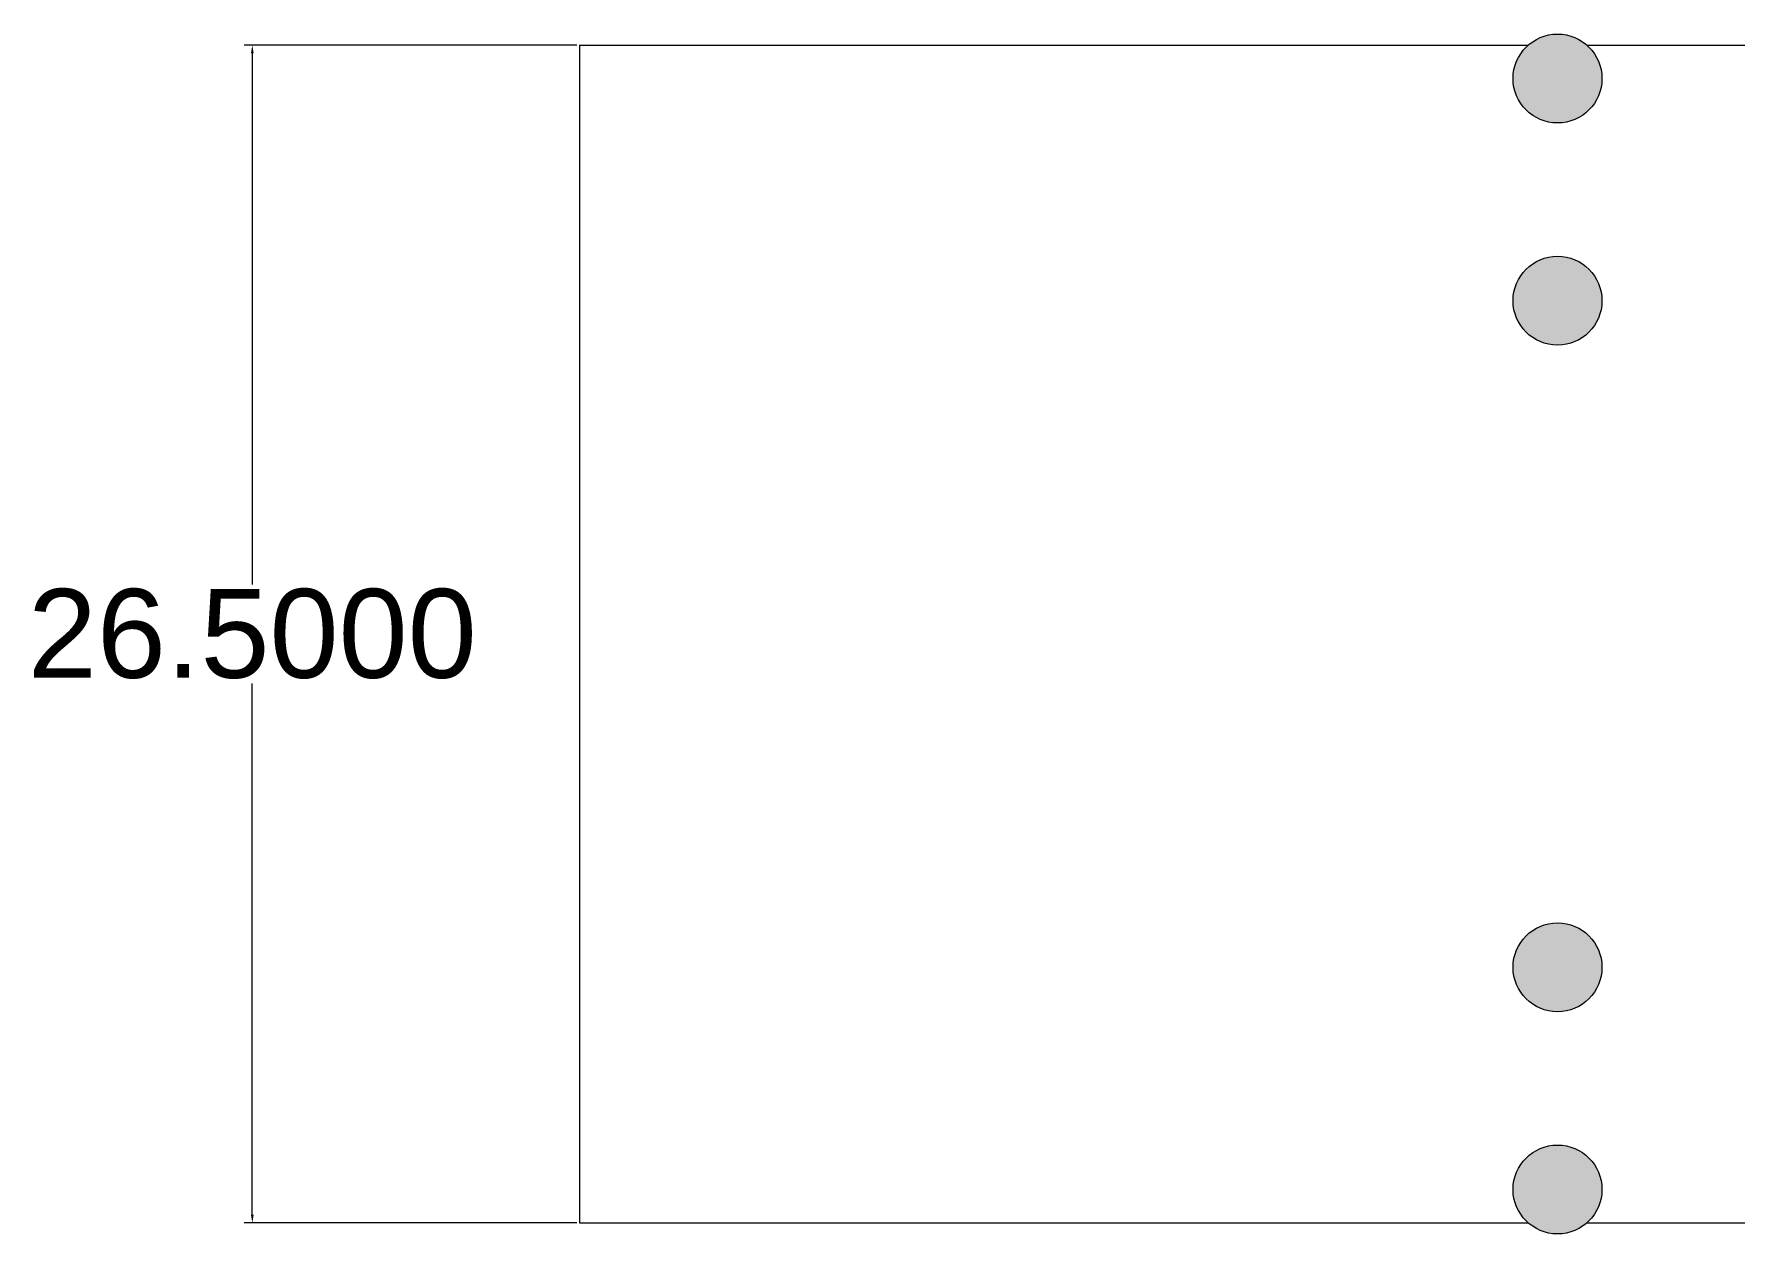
# Model space of a CAD drawing. Header units: inches. Extents: x 0 to 270, y 106 to 215.
# Drawn here: x 0.4 to 38.75, y 179.32 to 206.32 of the extents above; entities that cross this region are included whole.
import ezdxf

# ---------------------------------------------------------------- set-up
doc = ezdxf.new("R2010")
doc.units = ezdxf.units.IN
doc.header["$MEASUREMENT"] = 0
doc.styles.get("Standard").update_dxf_attribs({"font": 'arial.ttf'})
doc.dimstyles.get("Standard").update_dxf_attribs({"dimtxt": 0.18, "dimasz": 0.18, "dimexe": 0.18, "dimexo": 0.0625, "dimgap": 0.09, "dimtad": 0, "dimtih": 1, "dimtoh": 1, "dimdec": 4, "dimzin": 0, "dimdsep": 46, "dimtxsty": 'Standard', "dimcen": 0.09, "dimadec": 0, "dimazin": 0, "dimtfac": 1, "dimtdec": 4, "dimtofl": 0, "dimtmove": 0, "dimatfit": 3, "dimfxl": 1, "dimtolj": 1, "dimtzin": 0, "dimarcsym": 0})

# ---------------------------------------------------------------- blocks, each defined once
blk = doc.blocks.new('*D54')
at = {"color": 0, "lineweight": -2, "transparency": 16777216}
for p, q in [((12.61, 206.068), (5.132, 206.068)), ((5.312, 205.888), (5.312, 193.93)), ((5.312, 179.748), (5.312, 191.707)), ((12.61, 179.568), (5.132, 179.568))]:
    blk.add_line(p, q, dxfattribs=at)
at = {"color": 0, "transparency": 16777216}
for points in [[(5.282, 205.888), (5.342, 205.888), (5.312, 206.068)], [(5.282, 179.748), (5.342, 179.748), (5.312, 179.568)]]:
    blk.add_solid(points, dxfattribs=at)
at = {"layer": 'Defpoints', "color": 0, "transparency": 16777216}
for p in [(12.673, 206.068), (5.312, 179.568), (12.673, 179.568)]:
    blk.add_point(p, dxfattribs=at)
at = {"color": 0, "transparency": 16777216, "insert": (5.312, 192.818), "char_height": 0.18, "attachment_point": 5}
blk.add_mtext('\\A1;{\\H11.11111x;26.5000}', dxfattribs=at)

msp = doc.modelspace()

# ---------------------------------------------------------------- hatches: boundary and pattern name
h = msp.add_hatch()
h.set_pattern_fill('ANGLE', color=256)
h.set_pattern_definition([(0, (0, 0), (0, 0.275), [0.2, -0.075]), (90, (0, 0), (-0.275, 2e-17), [0.2, -0.075])])
h.paths.add_polyline_path([(57.67258, 206.31842), (61.67258, 206.31842), (61.67258, 206.06842), (61.67258, 205.31842), (60.34186, 205.31842), (60.34186, 195.31842), (60.59186, 194.31842), (59.09186, 194.31842), (59.34186, 195.31842), (59.34186, 205.31842), (57.67258, 205.31842), (55.67258, 205.31842), (50.37968, 205.31842, 0.19891237), (50.02613, 205.17198), (49.31902, 204.46487, 0.19891237), (49.17258, 204.11132), (49.17258, 198.81842, -0.41421356), (48.67258, 198.31842, -0.41421356), (48.17258, 198.81842), (48.17258, 204.11132, 0.19891237), (48.02613, 204.46487), (47.31902, 205.17198, 0.19891237), (46.96547, 205.31842), (41.67258, 205.31842, -1), (39.67258, 205.31842), (39.67258, 206.06842), (39.67258, 206.31842)])
h.paths.add_polyline_path([(39.67258, 200.31842, -1), (41.67258, 200.31842, -1)], flags=17)
h.paths.add_polyline_path([(33.67258, 200.31842, -1), (35.67258, 200.31842, -1)])
h.paths.add_polyline_path([(35.67258, 205.31842, -1), (33.67258, 205.31842, -1)])
h.paths.add_polyline_path([(35.67258, 185.31842, -1), (33.67258, 185.31842, -1)])
h.paths.add_polyline_path([(39.67258, 185.31842, -1), (41.67258, 185.31842, -1)])
h.paths.add_polyline_path([(35.67258, 180.31842, -1), (33.67258, 180.31842, -1)])

# ---------------------------------------------------------------- linework, layer by layer
for p, q in [((12.67258, 206.06842), (34.01114, 206.06842)), ((12.67258, 206.06842), (12.67258, 179.56842)), ((12.67258, 206.06842), (34.01114, 206.06842)), ((35.33401, 206.06842), (39.67258, 206.06842)), ((12.67258, 179.56842), (34.01114, 179.56842)), ((35.33401, 179.56842), (56.01114, 179.56842))]:
    msp.add_line(p, q)
for centre in [(34.67258, 205.31842), (34.67258, 200.31842), (34.67258, 185.31842), (34.67258, 180.31842)]:
    msp.add_circle(centre, 1)

# ---------------------------------------------------------------- dimensions: what is measured, and where the dimension line sits
dim = msp.add_linear_dim(base=(5.31243, 179.56842), p1=(12.67258, 206.06842), p2=(12.67258, 179.56842), angle=90, text='{\\H11.11111x;<>}', dimstyle='Standard')
dim.commit()
dim.dimension.update_dxf_attribs({"geometry": '*D54', "text_midpoint": (5.31243, 192.81842)})

doc.saveas('drawing.dxf')
